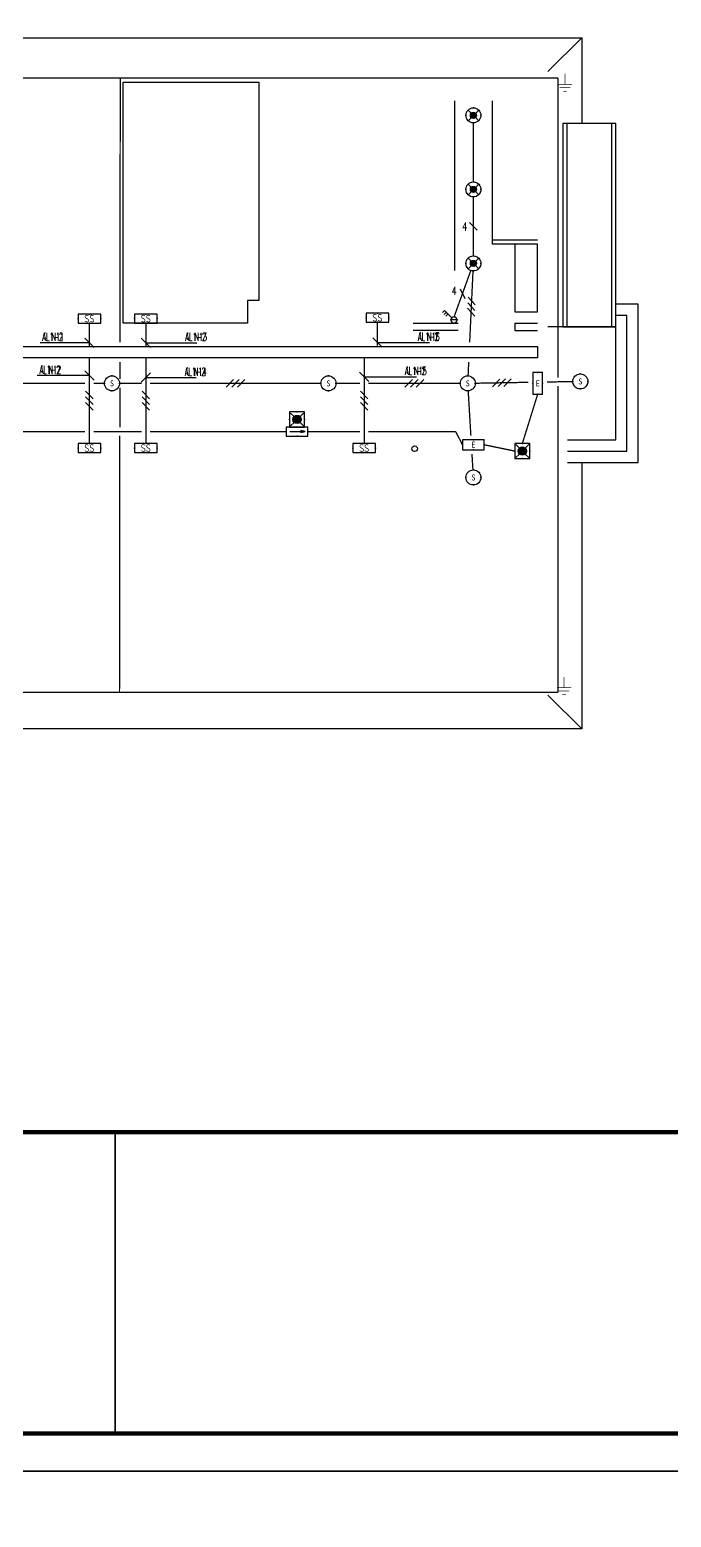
# Model space of a CAD drawing. Extents: x 552102 to 973302, y -80747 to 40012826.
# Drawn here: x 585953 to 602993, y 113997 to 153502 of the extents above; entities that cross this region are included whole.
import ezdxf
from ezdxf.enums import TextEntityAlignment as Align

# ---------------------------------------------------------------- set-up
doc = ezdxf.new("R2010")
doc.units = 0
doc.header["$LTSCALE"] = 1000
doc.header["$MEASUREMENT"] = 0
doc.linetypes.add('DASH', pattern=[0.35, 0.25, -0.1])
for name, color, linetype in [('CABLETRAY', 4, 'Continuous'), ('DIM-照明', 3, 'Continuous'), ('DIM_SYMB', 3, 'Continuous'), ('ELEMENT', 3, 'Continuous'), ('EQUIP-照明', 3, 'Continuous'), ('EQUIP-箱柜', 3, 'Continuous'), ('GROUND', 2, 'Continuous'), ('LVTRY', 6, 'Continuous'), ('PUB_TITLE', 7, 'Continuous'), ('TK', 126, 'Continuous'), ('WIRE-应急', 30, 'DASH'), ('WIRE-照明', 1, 'Continuous'), ('接地', 4, 'TG_接地')]:
    doc.layers.add(name, color=color, linetype=linetype)
doc.styles.add('_TCH_DIM', font='TXT', dxfattribs={"width": 0.8, "height": 2.5, "bigfont": 'TJHZF'})
doc.styles.add('_TEL_DIM', font='simhei.ttf', dxfattribs={"width": 0.8, "height": 3.5})
doc.styles.get("Standard").update_dxf_attribs({"font": 'gbenor.shx', "bigfont": 'gbcbig.shx'})
doc.styles.add('TG_LINETYPE', font='SIMPLEX', dxfattribs={"width": 0.8, "height": 3, "bigfont": 'HZTXT'})
doc.linetypes.add('TG_接地', pattern='A,0.75,0,["/",TG_LINETYPE,S=0.05,R=-8.594367,X=-0.1,Y=-0.045],0.65,-0.13,0.13,-0.13', length=2)

# ---------------------------------------------------------------- blocks, each defined once
blk = doc.blocks.new('$equip$00002701')
for p, q in [((-0.75, 0.6), (-0.75, 0)), ((0.75, 0.6), (-0.75, 0.6)), ((-0.75, 0), (0.75, 0)), ((0.75, 0), (0.75, 0.6))]:
    blk.add_line(p, q)
at = {"const_width": 0.04}
blk.add_lwpolyline([(-0.75, 0.6), (-0.75, 0), (0.75, 0), (0.75, 0.6), (-0.75, 0.6), (-0.75, 0)], dxfattribs=at)
for p in [(-0.75, 0.3), (0, 0.6), (0, 0), (0.75, 0.3)]:
    blk.add_point(p)
at = {"color": 7}
blk.add_attdef('$TEXT$', text='', height=0.5, dxfattribs=at).set_placement((0, 0.3), align=Align.MIDDLE_CENTER)
at = {"color": 7, "style": '_TEL_DIM', "flags": 1}
for tag in ['A', 'REMARK']:
    blk.add_attdef(tag, text='', height=0.00002, dxfattribs=at).set_placement((0, 0), align=Align.MIDDLE_CENTER)
blk = doc.blocks.new('$TELECSYS$00000097')
for p, q in [((-0.2, 0.4), (-1, -0.4)), ((0.4, 0.4), (-0.4, -0.4)), ((1, 0.4), (0.2, -0.4))]:
    blk.add_line(p, q)
at = {"width": 0.8}
blk.add_attdef('N', text='', height=1, dxfattribs=at).set_placement((-0.02, 1.06), align=Align.MIDDLE)
blk = doc.blocks.new('$TelecSys$00000154')
blk.add_blockref('$TELECSYS$00000097', (0, 0))
at = {"style": '_TEL_DIM', "width": 0.7}
blk.add_attdef('N', text='', height=0.875, dxfattribs=at).set_placement((-0.02, 0.92), align=Align.MIDDLE)
blk = doc.blocks.new('$equip$00002837')
at = {"const_width": 0.05}
blk.add_lwpolyline([(0.5, 0, 1), (-0.5, 0, 1), (0.5, 0, -0.854586)], format="xyb", dxfattribs=at)
blk.add_circle((0, 0), 0.5)
for p in [(-0.5, 0), (0, 0.5), (0.5, 0), (0, -0.5)]:
    blk.add_point(p)
at = {"color": 7, "style": '_TEL_DIM'}
blk.add_attdef('$TEXT$', text='', height=0.4, dxfattribs=at).set_placement((0, 0), align=Align.MIDDLE_CENTER)
at = {"color": 7, "style": '_TEL_DIM', "flags": 1}
for tag in ['A', 'REMARK']:
    blk.add_attdef(tag, text='', height=0.00002, dxfattribs=at).set_placement((0, 0), align=Align.MIDDLE_CENTER)
blk = doc.blocks.new('$equip$00002828')
for p, q in [((0.354, 0.354), (-0.354, -0.354)), ((-0.354, 0.354), (0.354, -0.354))]:
    blk.add_line(p, q)
at = {"const_width": 0.05}
blk.add_lwpolyline([(0.5, 0, -1), (-0.5, 0, -1), (0.5, 0, 1)], format="xyb", dxfattribs=at)
for radius in [0.5, 0.2]:
    blk.add_circle((0, 0), radius)
for p in [(-0.5, 0), (0, 0.5), (0.5, 0), (0, -0.5)]:
    blk.add_point(p)
for points in [[(-0.173, 0.1), (0.173, 0.1), (-0.2, 0), (0.2, 0)], [(-0.173, -0.1), (0.173, -0.1), (-0.2, 0), (0.2, 0)], [(-0.1, 0.173), (0.1, 0.173), (-0.173, 0.1), (0.173, 0.1)], [(0, 0.2), (0, 0.2), (-0.1, 0.173), (0.1, 0.173)], [(-0.1, -0.173), (0.1, -0.173), (-0.173, -0.1), (0.173, -0.1)], [(0, -0.2), (0, -0.2), (-0.1, -0.173), (0.1, -0.173)]]:
    blk.add_solid(points)
at = {"color": 7, "style": '_TEL_DIM', "flags": 1}
for tag in ['A', 'REMARK']:
    blk.add_attdef(tag, text='', height=0.00002, dxfattribs=at).set_placement((0, 0), align=Align.MIDDLE_CENTER)
blk = doc.blocks.new('$equip$00002604')
blk.add_hatch(color=256).paths.add_polyline_path([(0.275, 0.5, 1), (-0.274, 0.5, 1)])
for p, q in [((-0.429, 0.929), (-0.194, 0.694)), ((-0.429, 0.071), (-0.194, 0.306)), ((0.194, 0.694), (0.429, 0.929)), ((0.194, 0.306), (0.429, 0.071))]:
    blk.add_line(p, q)
at = {"const_width": 0.05}
blk.add_lwpolyline([(-0.5, 1), (-0.5, 0), (0.5, 0), (0.5, 1), (-0.5, 1), (-0.5, 0)], dxfattribs=at)
blk.add_lwpolyline([(-0.5, 1), (-0.5, 0), (0.5, 0), (0.5, 1)], close=True)
blk.add_circle((0, 0.5), 0.275)
for p in [(0, 1), (-0.5, 0.5), (0, 0), (0.5, 0.5)]:
    blk.add_point(p)
at = {"color": 7, "style": '_TEL_DIM', "flags": 1}
blk.add_attdef('A', text='', height=0.000025, dxfattribs=at).set_placement((0, 0), align=Align.MIDDLE_CENTER)
blk = doc.blocks.new('$equip$00002540')
blk.add_hatch(color=256).paths.add_polyline_path([(0.24, 0.372), (0.24, 0.228), (0.528, 0.3)])
for p, q in [((-0.72, 0.6), (-0.72, 0)), ((0.72, 0.6), (-0.72, 0.6)), ((-0.72, 0), (0.72, 0)), ((0.24, 0.372), (0.24, 0.228)), ((0.528, 0.3), (0.24, 0.372)), ((0.24, 0.228), (0.528, 0.3)), ((0.72, 0), (0.72, 0.6))]:
    blk.add_line(p, q)
at = {"color": 7}
blk.add_line((-0.48, 0.3), (0.48, 0.3), dxfattribs=at)
at = {"const_width": 0.05}
blk.add_lwpolyline([(-0.72, 0.6), (-0.72, 0), (0.72, 0), (0.72, 0.6), (-0.72, 0.6), (-0.72, 0)], dxfattribs=at)
for p in [(-0.72, 0.3), (0, 0.6), (0, 0), (0.72, 0.3)]:
    blk.add_point(p)
at = {"color": 7, "style": '_TEL_DIM', "flags": 1}
blk.add_attdef('A', text='', height=0.00002, dxfattribs=at).set_placement((0, 0), align=Align.MIDDLE_CENTER)
blk = doc.blocks.new('$equip$00002534')
for p, q in [((-0.72, 0.66), (-0.72, 0)), ((0.72, 0.66), (-0.72, 0.66)), ((-0.72, 0), (0.72, 0)), ((0.72, 0), (0.72, 0.66))]:
    blk.add_line(p, q)
at = {"const_width": 0.05}
blk.add_lwpolyline([(-0.72, 0.66), (-0.72, 0), (0.72, 0), (0.72, 0.66), (-0.72, 0.66), (-0.72, 0)], dxfattribs=at)
for p in [(-0.72, 0.33), (0, 0.66), (0, 0), (0.72, 0.33)]:
    blk.add_point(p)
at = {"color": 7, "style": '_TEL_DIM'}
blk.add_attdef('$TEXT$', text='', height=0.4, dxfattribs=at).set_placement((0, 0.33), align=Align.MIDDLE_CENTER)
at = {"color": 7, "style": '_TEL_DIM', "flags": 1}
blk.add_attdef('A', text='', height=0.00002, dxfattribs=at).set_placement((0, 0), align=Align.MIDDLE_CENTER)
blk = doc.blocks.new('$equip$00001211')
for p, q in [((-0.208, 0.208), (0.208, 0.208)), ((0.147, 0.356), (0.625, 0.833)), ((0.399, 0.607), (0.54, 0.466)), ((0.512, 0.72), (0.653, 0.579)), ((0.625, 0.833), (0.766, 0.692))]:
    blk.add_line(p, q)
blk.add_circle((0, 0.208), 0.208)
at = {"layer": 'EQUIP-照明'}
for p in [(-0.208, 0.208), (0, 0.417), (0, 0), (0.208, 0.208)]:
    blk.add_point(p, dxfattribs=at)
at = {"layer": 'EQUIP-照明', "flags": 9}
blk.add_attdef('A', (0, 0), '', height=0.00002, dxfattribs=at)
blk = doc.blocks.new('$TELECSYS$00000095')
blk.add_line((0.4, 0.4), (-0.4, -0.4))
at = {"width": 0.8}
blk.add_attdef('N', text='', height=1, dxfattribs=at).set_placement((-0.02, 1.06), align=Align.MIDDLE)
blk = doc.blocks.new('$TelecSys$00000152')
blk.add_blockref('$TELECSYS$00000095', (0, 0))
at = {"style": '_TEL_DIM', "width": 0.7}
blk.add_attdef('N', text='', height=0.875, dxfattribs=at).set_placement((-0.02, 0.92), align=Align.MIDDLE)
blk = doc.blocks.new('$element$00000277')
at = {"const_width": 0.0233}
for points in [[(0, 0), (0, -0.375)], [(-0.25, -0.375), (0.25, -0.375)], [(-0.188, -0.5), (0.188, -0.5)], [(-0.062, -0.625), (0.062, -0.625)]]:
    blk.add_lwpolyline(points, dxfattribs=at)
at = {"flags": 9}
blk.add_attdef('S', (0, 0), '', height=0.00000667, dxfattribs=at)
blk = doc.blocks.new('电气图框')
at = {"layer": 'TK'}
for p, q in [((375932, 251356), (375932, 298415)), ((383932, 286473), (375932, 286473)), ((375932, 286473), (383932, 286473))]:
    blk.add_line(p, q, dxfattribs=at)
at = {"layer": 'TK', "const_width": 118}
blk.add_lwpolyline([(375932, 308756), (383932, 308756), (383932, 251356), (375932, 251356)], close=True, dxfattribs=at)
at = {"layer": 'TK', "const_width": 40}
blk.add_lwpolyline([(375932, 286473), (383932, 286473)], dxfattribs=at)

msp = doc.modelspace()

# ---------------------------------------------------------------- linework, layer by layer
for p, q in [((597237, 151612), (597237, 147112)), ((598237, 151612), (598237, 147812)), ((599437, 147912), (598237, 147912)), ((599437, 147812), (598237, 147812)), ((598837, 145712), (599437, 145712)), ((598837, 145712), (598837, 145512)), ((598837, 145512), (599437, 145512))]:
    msp.add_line(p, q)
msp.add_lwpolyline([(591737, 145712), (588437, 145712), (588437, 152112), (592037, 152112), (592037, 146312), (591737, 146312)], close=True)
at = {"color": 2}
for points in [[(600237, 142012), (602117, 142012), (602117, 146212), (601517, 146212)], [(600237, 142312), (601817, 142312), (601817, 145912), (601517, 145912)], [(600237, 142612), (601517, 142612), (601517, 145612), (599717, 145612)]]:
    msp.add_lwpolyline(points, dxfattribs=at)
for points in [[(596137, 145712), (597337, 145712)], [(597337, 145512), (596137, 145512)]]:
    msp.add_lwpolyline(points)
at = {"color": 5}
msp.add_circle((596176, 142376), 75, dxfattribs=at)
at = {"layer": 'CABLETRAY'}
for p, q in [((568735, 145090), (599437, 145090)), ((599437, 145090), (599437, 144790)), ((599437, 144790), (568735, 144790))]:
    msp.add_line(p, q, dxfattribs=at)
at = {"layer": 'DIM-照明'}
for p, q in [((587660, 145067), (587413, 145314)), ((589160, 145064), (588913, 145311)), ((595310, 145071), (595063, 145318)), ((587660, 144193), (587413, 144440)), ((589160, 144387), (588913, 144139)), ((594961, 144161), (594713, 144409))]:
    msp.add_line(p, q, dxfattribs=at)
for points in [[(587357, 145190), (586227, 145190)], [(587537, 145190), (587357, 145190)], [(589037, 145187), (589219, 145187)], [(589219, 145187), (590389, 145187)], [(595187, 145195), (595398, 145195)], [(595398, 145195), (596568, 145195)], [(587321, 144317), (586151, 144317)], [(587537, 144317), (587321, 144317)], [(589037, 144263), (589204, 144263)], [(589204, 144263), (590374, 144263)], [(594837, 144285), (595053, 144285)], [(595053, 144285), (596223, 144285)]]:
    msp.add_lwpolyline(points, dxfattribs=at)
at = {"layer": 'DIM_SYMB'}
msp.add_lwpolyline([(601163, 148735, 0, 0, 0), (601163, 147666, 80, 0, 0), (601163, 147366, 0, 0, 0)], format="xyseb", dxfattribs=at)
at = {"layer": 'GROUND'}
for p, q in [((570417, 153292), (600617, 153292)), ((599717, 152392), (600617, 153292)), ((599717, 152392), (600617, 153292)), ((600617, 153292), (600617, 151012)), ((600617, 153292), (600617, 151012)), ((601517, 151012), (600117, 151012)), ((600117, 151012), (600117, 145612)), ((600217, 151012), (600217, 145612)), ((601417, 145612), (601417, 151012)), ((601517, 145612), (601517, 151012)), ((600117, 145612), (601517, 145612)), ((600617, 142012), (600617, 134932)), ((599717, 135832), (600617, 134932)), ((600617, 134932), (560857, 134932))]:
    msp.add_line(p, q, dxfattribs=at)
at = {"layer": 'LVTRY'}
msp.add_lwpolyline([(599437, 146012), (599437, 147812), (598837, 147812), (598837, 146012)], close=True, dxfattribs=at)
at = {"layer": 'PUB_TITLE', "color": 1}
for points in [[(552102, 115222), (611502, 115222), (611502, 199322), (552102, 199322)], [(552102, 31122), (611502, 31122), (611502, 115222), (552102, 115222)]]:
    msp.add_lwpolyline(points, close=True, dxfattribs=at)
at = {"layer": 'PUB_TITLE', "color": 1, "const_width": 100}
msp.add_lwpolyline([(553102, 116222), (610502, 116222), (610502, 196822), (553102, 196822)], close=True, dxfattribs=at)
at = {"layer": 'WIRE-应急', "linetype": 'DASH', "const_width": 35}
for points in [[(599037, 142512), (599445, 143824)], [(584822, 142832), (587424, 142832)], [(587649, 142832), (588924, 142832)], [(589149, 142832), (592767, 142832)], [(594725, 142832), (593343, 142832)], [(597264, 142832), (594950, 142832)], [(597449, 142480), (597264, 142832)], [(598837, 142312), (598025, 142480)]]:
    msp.add_lwpolyline(points, dxfattribs=at)
at = {"layer": 'WIRE-照明', "linetype": 'Continuous', "const_width": 35}
for points in [[(597737, 149462), (597737, 151029)], [(597737, 147496), (597737, 149062)], [(597224, 145879), (597669, 147108)], [(597638, 145202), (597727, 147096)], [(587537, 145090), (587537, 145712)], [(589037, 145090), (589037, 145712)], [(595187, 145110), (595187, 145732)], [(587537, 142512), (587537, 144790)], [(589037, 142512), (589037, 144790)], [(594837, 142512), (594837, 144790)], [(597596, 144311), (597613, 144677)], [(587424, 144111), (583829, 144111)], [(587937, 144111), (587649, 144111)], [(588337, 144111), (588924, 144111)], [(589149, 144111), (593687, 144111)], [(594087, 144111), (594725, 144111)], [(594950, 144111), (597387, 144111)], [(597670, 142725), (597599, 143911)], [(597787, 144114), (599200, 144139)], [(599689, 144147), (600377, 144159)], [(597725, 141812), (597699, 142236)]]:
    msp.add_lwpolyline(points, dxfattribs=at)
at = {"layer": '接地', "linetype": 'TG_接地', "const_width": 35}
for points in [[(569444, 152225), (599984, 152225)], [(588348, 145202), (588357, 152225)], [(599984, 144265), (599984, 152225)], [(588347, 144223), (588348, 144677)], [(588346, 142945), (588347, 143998)], [(599984, 135906), (599984, 144040)], [(588337, 135906), (588345, 142720)], [(561937, 135906), (599984, 135906)]]:
    msp.add_lwpolyline(points, dxfattribs=at)

# ---------------------------------------------------------------- block references
at = {"rotation": 270}
msp.add_blockref('电气图框', (301747, 500155), dxfattribs=at)
at = {"layer": 'DIM-照明'}
ref = msp.add_blockref('$TelecSys$00000152', (597737, 148279), dxfattribs=dict(at, xscale=250, yscale=250, zscale=250, rotation=90.00000250447434))
ref.add_attrib('N', '4', dxfattribs={"layer": '0', "color": 7, "height": 219, "style": '_TCH_DIM', "width": 0.7}).set_placement((597506, 148275), align=Align.MIDDLE)
ref = msp.add_blockref('$TelecSys$00000152', (597446, 146493), dxfattribs=dict(at, xscale=250, yscale=250, zscale=250, rotation=70.09754935573655))
ref.add_attrib('N', '4', dxfattribs={"layer": '0', "color": 7, "height": 219, "style": '_TCH_DIM', "width": 0.7}).set_placement((597228, 146568), align=Align.MIDDLE)
at = {"layer": 'DIM-照明', "xscale": 250, "yscale": 250, "zscale": 250}
for p, rotation in [((597683, 146149), 87.30354901377538), ((591418, 144111), 2.570662391753328e-06), ((596168, 144111), 2.445865056395745e-06), ((598493, 144126), 0.9886816945024052), ((587537, 143651), 90), ((589037, 143651), 90), ((594837, 143651), 90)]:
    msp.add_blockref('$TelecSys$00000154', p, dxfattribs=dict(at, rotation=rotation))
at = {"layer": 'ELEMENT', "xscale": 750, "yscale": 750, "zscale": 750}
for p in [(600171, 152337), (600147, 136314)]:
    msp.add_blockref('$element$00000277', p, dxfattribs=at)
at = {"layer": 'EQUIP-照明', "xscale": 400, "yscale": 400, "zscale": 400}
for p in [(597737, 151229), (597737, 149262), (597737, 147296)]:
    msp.add_blockref('$equip$00002828', p, dxfattribs=at)
at = {"layer": 'EQUIP-照明', "yscale": 400, "zscale": 400}
for name, p, xscale, rotation in [('$equip$00001211', (597224, 145712), -400, 4.552206611663224e-08), ('$equip$00002604', (593055, 142952), 400, 4.590909316086758e-08), ('$equip$00002540', (593055, 142712), 400, 4.591021215792772e-08), ('$equip$00002604', (599037, 142512), 400, 180.0000000505156)]:
    msp.add_blockref(name, p, dxfattribs=dict(at, xscale=xscale, rotation=rotation))
at = {"layer": 'EQUIP-照明', "xscale": 400, "yscale": 400, "zscale": 400}
for p in [(588137, 144111), (593887, 144111), (597587, 144111), (600577, 144162), (597737, 141612)]:
    msp.add_blockref('$equip$00002837', p, dxfattribs=at).add_auto_attribs({'$TEXT$': 'S'})
at = {"layer": 'EQUIP-照明'}
ref = msp.add_blockref('$equip$00002534', (599577, 144112), dxfattribs=dict(at, xscale=400, yscale=400, zscale=400, rotation=90.00000008406235))
ref.add_attrib('$TEXT$', 'E', dxfattribs={"layer": '0', "color": 7, "height": 160, "style": '_TEL_DIM'}).set_placement((599445, 144112), align=Align.MIDDLE_CENTER)
ref = msp.add_blockref('$equip$00002534', (597737, 142612), dxfattribs=dict(at, xscale=400, yscale=400, zscale=400, rotation=180.0000000505156))
ref.add_attrib('$TEXT$', 'E', dxfattribs={"layer": '0', "color": 7, "height": 160, "style": '_TEL_DIM'}).set_placement((597737, 142480), align=Align.MIDDLE_CENTER)
at = {"layer": 'EQUIP-箱柜', "xscale": 400, "yscale": 400, "zscale": 400}
for p in [(587537, 145712), (589037, 145712), (595187, 145732), (587537, 142272), (589037, 142272), (594837, 142272)]:
    msp.add_blockref('$equip$00002701', p, dxfattribs=at).add_auto_attribs({'$TEXT$': 'SS'})

# ---------------------------------------------------------------- texts
at = {"layer": 'DIM-照明', "color": 7, "style": '_TCH_DIM'}
for s, height, width, p in [('AL1-2', 212.5, 0.564706, (586290, 145240)), ('：', 250, 0.8, (586290, 145240)), ('N11', 212.5, 0.564706, (586530, 145240)), ('AL1-2', 212.5, 0.564706, (590086, 145237)), ('：', 250, 0.8, (590086, 145237)), ('N13', 212.5, 0.564706, (590326, 145237)), ('AL1-2', 212.5, 0.564706, (596266, 145245)), ('：', 250, 0.8, (596266, 145245)), ('N16', 212.5, 0.564706, (596506, 145245)), ('AL1-2', 212.5, 0.564706, (586213, 144367)), ('：', 250, 0.8, (586213, 144367)), ('N12', 212.5, 0.564706, (586453, 144367)), ('AL1-2', 212.5, 0.564706, (590072, 144313)), ('：', 250, 0.8, (590072, 144313)), ('N14', 212.5, 0.564706, (590312, 144313)), ('AL1-2', 212.5, 0.564706, (595921, 144335)), ('：', 250, 0.8, (595921, 144335)), ('N15', 212.5, 0.564706, (596161, 144335))]:
    msp.add_text(s, height=height, dxfattribs=dict(at, width=width)).set_placement(p)

doc.saveas('drawing.dxf')
